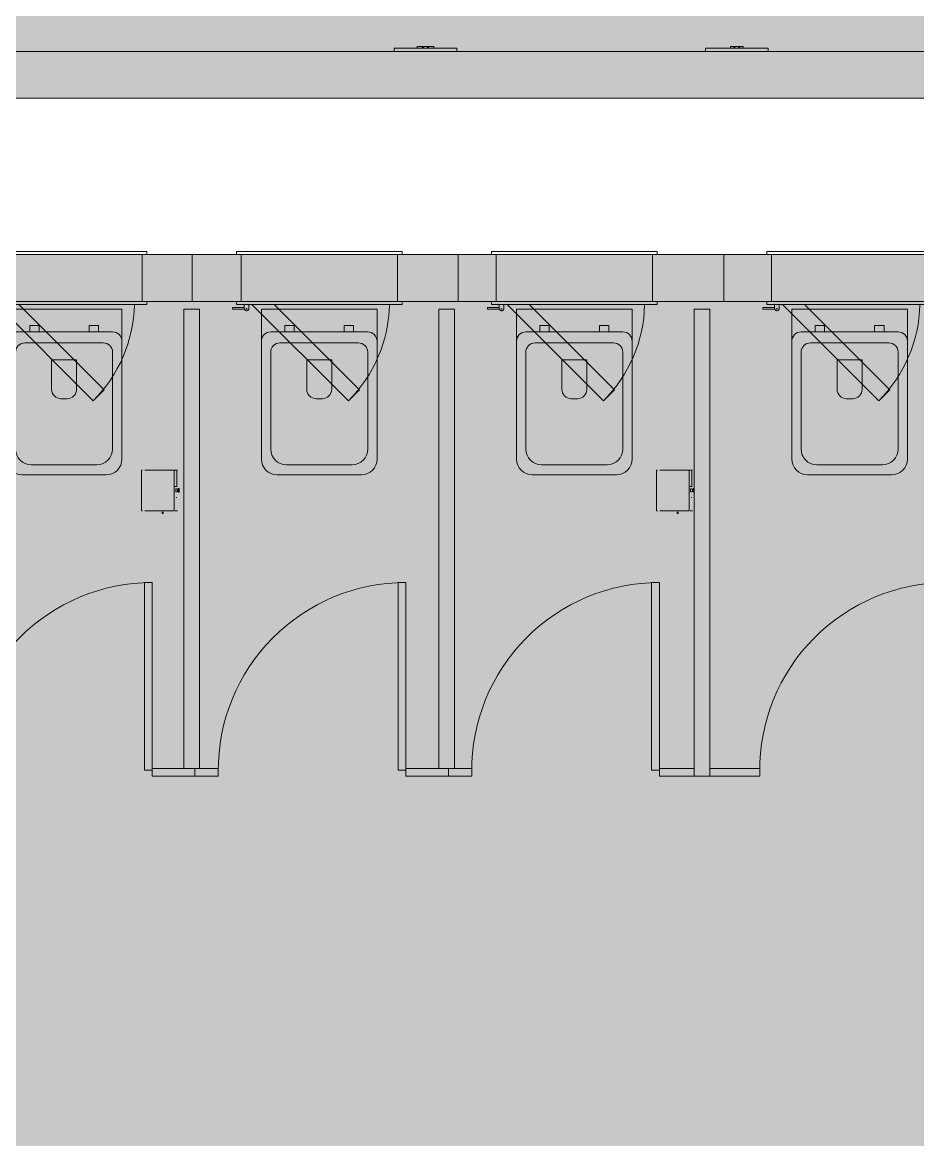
# Model space of a CAD drawing. Header units: millimetres. Extents: x -57519 to 497916, y -349472 to 446842.
# Drawn here: x 412581 to 415445, y 45004 to 48580 of the extents above; entities that cross this region are included whole.
import ezdxf

# ---------------------------------------------------------------- set-up
doc = ezdxf.new("R2010")
doc.units = ezdxf.units.MM
for name, color, linetype, lineweight in [('A-DETL-GENF', 92, 'Continuous', 5), ('A-DETL-THIN', 151, 'Continuous', 9), ('A-DOOR', 31, 'Continuous', 5), ('A-DOOR-FRAM', 31, 'Continuous', 5), ('A-FLOR', 192, 'Continuous', 5), ('A-GENM', 13, 'Continuous', 5), ('A-WALL', 113, 'Continuous', 20), ('P-SANR-FIXT', 6, 'Continuous', 5)]:
    doc.layers.add(name, color=color, linetype=linetype, lineweight=lineweight)

# ---------------------------------------------------------------- blocks, each defined once
blk = doc.blocks.new('DLN_Toilet Paper Roll - DLN_Toilet Paper Roll-V609-G_F SINGLE OCCUPANCY DIAGRAM')
at = {"layer": 'P-SANR-FIXT', "color": 191}
for p, q in [((-65, -6.9), (-65, -5)), ((-65, -6.9), (-65, -6.1)), ((-65, -6.1), (-65, -6.9)), ((-65, -15.5), (-65, -6.9)), ((-65, -6.9), (-12.7, -6.9)), ((-65, -109.6), (-65, -15.5)), ((-65, -15.5), (-12.7, -15.5)), ((-12.7, -6.9), (-12.7, -6.1)), ((-12.7, -6.1), (-12.7, -6.9)), ((-12.7, -15.5), (-12.7, -6.9)), ((65, -15.5), (-12.7, -15.5)), ((-7, -2), (7, -2)), ((7, -2), (-7, -2)), ((-5, -5), (5, -5)), ((5, -5), (-5, -5)), ((-5, -11), (5, -11)), ((5, -11), (-5, -11)), ((-3, -2), (3, -2)), ((3, -2), (-3, -2)), ((-3, -5), (3, -5)), ((3, -5), (-3, -5)), ((23.2, -9.3), (23.2, -6.9)), ((23.2, -6.9), (23.2, -9.3)), ((65, -5), (65, -12.4)), ((65, -15.5), (65, -109.6)), ((-65, -120.1), (-65, -117.5)), ((-65, -120.1), (65, -120.1)), ((65, -117.5), (65, -120.1))]:
    blk.add_line(p, q, dxfattribs=at)
for start_param, end_param in [(0, 3.141593), (3.141593, 6.283185)]:
    blk.add_ellipse((71.8, -52.8), major_axis=(2, 0), ratio=0.802744, start_param=start_param, end_param=end_param, dxfattribs=at)
for points, knots in [([(-4.7, -9.3), (-4.6, -9.2), (-4.6, -8.9), (-4.5, -8.5), (-4.5, -8), (-4.5, -7.6), (-4.6, -7.1), (-4.8, -6.6), (-4.9, -6.3), (-5, -6.1), (-5, -6.1), (-5, -6.1)], [0, 0, 0, 0, 0.1, 0.2, 0.3, 0.4, 0.5, 0.6, 0.8, 0.9, 0.9644096, 0.9644096, 0.9644096, 0.9644096]), ([(-5, -6.1), (-5, -6.1), (-5, -6.2), (-4.9, -6.4), (-4.8, -6.7), (-4.8, -6.9)], [0, 0, 0, 0, 0.25, 0.5, 1, 1, 1, 1]), ([(-4.8, -6.9), (-4.7, -7.2), (-4.7, -7.6), (-4.6, -8.3), (-4.7, -8.8), (-4.8, -9.3), (-4.9, -9.7), (-5, -10), (-5, -10.1), (-5, -10.1)], [0, 0, 0, 0, 0.222222, 0.333333, 0.444444, 0.583333, 0.722222, 0.861111, 1, 1, 1, 1]), ([(-5, -10.1), (-5, -10.1), (-5, -10.1), (-4.9, -10), (-4.8, -9.8), (-4.7, -9.5), (-4.7, -9.3)], [0.0801932, 0.0801932, 0.0801932, 0.0801932, 0.2, 0.4, 0.7, 1, 1, 1, 1]), ([(5, -6.1), (5, -6.1), (5, -6.1), (4.9, -6.3), (4.8, -6.6), (4.6, -7.1), (4.5, -7.6), (4.5, -8), (4.5, -8.5), (4.6, -8.9), (4.6, -9.2), (4.7, -9.3)], [0.0355904, 0.0355904, 0.0355904, 0.0355904, 0.1, 0.2, 0.4, 0.5, 0.6, 0.7, 0.8, 0.9, 1, 1, 1, 1]), ([(5, -10.1), (5, -10.1), (5, -10), (4.9, -9.8), (4.8, -9.3), (4.7, -8.7), (4.7, -8.3), (4.6, -8), (4.7, -7.7), (4.7, -7.3), (4.8, -7.1), (4.8, -6.9)], [0, 0, 0, 0, 0.111111, 0.222222, 0.444444, 0.583333, 0.652778, 0.722222, 0.791667, 0.861111, 1, 1, 1, 1]), ([(4.7, -9.3), (4.7, -9.5), (4.9, -9.8), (5, -10.1), (5, -10.1), (5, -10.1)], [0, 0, 0, 0, 0.4, 0.7, 0.9198068, 0.9198068, 0.9198068, 0.9198068]), ([(4.8, -6.9), (4.8, -6.7), (4.9, -6.4), (5, -6.2), (5, -6.1), (5, -6.1)], [0, 0, 0, 0, 0.5, 0.75, 1, 1, 1, 1])]:
    blk.add_open_spline(points, degree=3, knots=knots, dxfattribs=at)
blk = doc.blocks.new('DLN_Toilet Paper Roll - DLN_Toilet Paper Roll-2430284-G_F SINGLE OCCUPANCY DIAGRAM')
at = {"layer": 'P-SANR-FIXT', "color": 191}
for p, q in [((-7, 0), (7, 0)), ((7, 0), (-7, 0)), ((-65, -6.9), (-65, -5)), ((-65, -6.9), (-65, -6.1)), ((-65, -6.1), (-65, -6.9)), ((-65, -15.5), (-65, -6.9)), ((-65, -6.9), (-12.7, -6.9)), ((-65, -109.6), (-65, -15.5)), ((-65, -15.5), (-12.7, -15.5)), ((-12.7, -6.9), (-12.7, -6.1)), ((-12.7, -6.1), (-12.7, -6.9)), ((-12.7, -15.5), (-12.7, -6.9)), ((65, -15.5), (-12.7, -15.5)), ((-7, -2), (7, -2)), ((7, -2), (-7, -2)), ((-5, -5), (5, -5)), ((5, -5), (-5, -5)), ((-5, -11), (5, -11)), ((5, -11), (-5, -11)), ((-3, -2), (3, -2)), ((3, -2), (-3, -2)), ((-3, -5), (3, -5)), ((3, -5), (-3, -5)), ((23.2, -9.3), (23.2, -6.9)), ((23.2, -6.9), (23.2, -9.3)), ((65, -5), (65, -12.4)), ((65, -15.5), (65, -109.6)), ((-65, -120.1), (-65, -117.5)), ((-65, -120.1), (65, -120.1)), ((65, -117.5), (65, -120.1))]:
    blk.add_line(p, q, dxfattribs=at)
for start_param, end_param in [(0, 3.141593), (3.141593, 6.283185)]:
    blk.add_ellipse((71.8, -52.8), major_axis=(2, 0), ratio=0.802744, start_param=start_param, end_param=end_param, dxfattribs=at)
for points, knots in [([(-4.7, -9.3), (-4.6, -9.2), (-4.6, -8.9), (-4.5, -8.5), (-4.5, -8), (-4.5, -7.6), (-4.6, -7.1), (-4.8, -6.6), (-4.9, -6.3), (-5, -6.1), (-5, -6.1), (-5, -6.1)], [0, 0, 0, 0, 0.1, 0.2, 0.3, 0.4, 0.5, 0.6, 0.8, 0.9, 0.9644096, 0.9644096, 0.9644096, 0.9644096]), ([(-5, -6.1), (-5, -6.1), (-5, -6.2), (-4.9, -6.4), (-4.8, -6.7), (-4.8, -6.9)], [0, 0, 0, 0, 0.25, 0.5, 1, 1, 1, 1]), ([(-4.8, -6.9), (-4.7, -7.2), (-4.7, -7.6), (-4.6, -8.3), (-4.7, -8.8), (-4.8, -9.3), (-4.9, -9.7), (-5, -10), (-5, -10.1), (-5, -10.1)], [0, 0, 0, 0, 0.222222, 0.333333, 0.444444, 0.583333, 0.722222, 0.861111, 1, 1, 1, 1]), ([(-5, -10.1), (-5, -10.1), (-5, -10.1), (-4.9, -10), (-4.8, -9.8), (-4.7, -9.5), (-4.7, -9.3)], [0.0801932, 0.0801932, 0.0801932, 0.0801932, 0.2, 0.4, 0.7, 1, 1, 1, 1]), ([(5, -6.1), (5, -6.1), (5, -6.1), (4.9, -6.3), (4.8, -6.6), (4.6, -7.1), (4.5, -7.6), (4.5, -8), (4.5, -8.5), (4.6, -8.9), (4.6, -9.2), (4.7, -9.3)], [0.0355904, 0.0355904, 0.0355904, 0.0355904, 0.1, 0.2, 0.4, 0.5, 0.6, 0.7, 0.8, 0.9, 1, 1, 1, 1]), ([(5, -10.1), (5, -10.1), (5, -10), (4.9, -9.8), (4.8, -9.3), (4.7, -8.7), (4.7, -8.3), (4.6, -8), (4.7, -7.7), (4.7, -7.3), (4.8, -7.1), (4.8, -6.9)], [0, 0, 0, 0, 0.111111, 0.222222, 0.444444, 0.583333, 0.652778, 0.722222, 0.791667, 0.861111, 1, 1, 1, 1]), ([(4.7, -9.3), (4.7, -9.5), (4.9, -9.8), (5, -10.1), (5, -10.1), (5, -10.1)], [0, 0, 0, 0, 0.4, 0.7, 0.9198068, 0.9198068, 0.9198068, 0.9198068]), ([(4.8, -6.9), (4.8, -6.7), (4.9, -6.4), (5, -6.2), (5, -6.1), (5, -6.1)], [0, 0, 0, 0, 0.5, 0.75, 1, 1, 1, 1])]:
    blk.add_open_spline(points, degree=3, knots=knots, dxfattribs=at)
blk = doc.blocks.new('DLN_Toilet - DLN_Toilet-12122835-G_F SINGLE OCCUPANCY DIAGRAM')
at = {"layer": 'P-SANR-FIXT', "color": 191}
for p, q in [((135, 700), (-135, 700)), ((-185, 650), (-185, 272.8)), ((-105, 667.8), (105.2, 667.8)), ((185, 272.8), (185, 650)), ((-155, 307.8), (-155, 617.8)), ((155.2, 617.8), (155.2, 307.8)), ((10, 456.5), (-10, 456.5)), ((-40, 426.5), (-40, 331.7)), ((40, 331.7), (40, 426.5)), ((-40, 331.7), (40, 331.7)), ((-185, 272.8), (-185, 170)), ((125.2, 277.8), (-125, 277.8)), ((185, 170), (185, 272.8)), ((-155, 242.8), (155, 242.8)), ((-80, 242.8), (-110, 242.8)), ((-110, 242.8), (-110, 222.8)), ((-110, 222.8), (-80, 222.8)), ((-80, 222.8), (-80, 242.8)), ((110, 242.8), (80, 242.8)), ((80, 242.8), (80, 222.8)), ((80, 222.8), (110, 222.8)), ((110, 222.8), (110, 242.8)), ((-185, 170), (185, 170))]:
    blk.add_line(p, q, dxfattribs=at)
for centre, radius, start, end in [((-135, 650), 50, 90, 180), ((135, 650), 50, 0, 90), ((-105, 617.8), 50, 90, 180), ((105.2, 617.8), 50, 0, 90), ((-10, 426.5), 30, 90, 180), ((10, 426.5), 30, 360, 90), ((-125, 307.8), 30, 180, 270), ((125.2, 307.8), 30, 270, 0), ((-155, 272.8), 30, 180, 270), ((155, 272.8), 30, 270, 0)]:
    blk.add_arc(centre, radius, start, end, dxfattribs=at)
blk = doc.blocks.new('DLN-Access Panel__AP01_ - _AP04_ 450 x 650 _WH_-V820-G_F SINGLE OCCUPANCY DIAGRAM')
at = {"layer": 'A-DOOR', "color": 253}
for p, q in [((-265, 75), (-265, 85)), ((265, 85), (-265, 85)), ((265, 75), (265, 85))]:
    blk.add_line(p, q, dxfattribs=at)
at = {"layer": 'A-DOOR', "color": 191}
for p, q in [((-265, 75), (265, 75)), ((-240, -95), (-277.5, -95)), ((-277.5, -95), (-277.5, -100)), ((-277.5, -100), (-239.6, -100)), ((-265, -85), (-265, -75)), ((265, -75), (-265, -75)), ((-265, -85), (265, -85)), ((-240, -85), (-240, -97.5)), ((-225, -97.5), (-225, -85)), ((-215, -85), (93.2, -393.2)), ((128.6, -357.8), (-144.3, -85)), ((265, -85), (265, -75)), ((93.2, -393.2), (128.6, -357.8))]:
    blk.add_line(p, q, dxfattribs=at)
for centre, radius, start, end in [((-232.5, -97.5), 7.5, 180, 0), ((-232.5, -97.5), 7.5, 195, 0), ((-232.5, -97.5), 7.5, 199.4712, 360), ((-232.5, -97.5), 7.5, 199.4712, 360), ((-232.5, -97.5), 2, 180, 360), ((-232.5, -97.5), 2, 180, 360), ((-225, -75), 450, 315, 358.6824)]:
    blk.add_arc(centre, radius, start, end, dxfattribs=at)
at = {"layer": 'A-DOOR-FRAM', "color": 191}
for p, q in [((-250, 75), (-250, -75)), ((250, 75), (250, -75))]:
    blk.add_line(p, q, dxfattribs=at)
blk = doc.blocks.new('DLN_Partition Door - 600x2100_100x25 _WH_GH_-15328772-G_F SINGLE OCCUPANCY DIAGRAM')
at = {"layer": 'A-DOOR', "color": 191}
for p, q in [((20, -509.1), (20, -534.1)), ((620, -509.1), (20, -509.1)), ((20, -534.1), (620, -534.1)), ((620, -534.1), (620, -509.1))]:
    blk.add_line(p, q, dxfattribs=at)
blk.add_arc((20, -534.1), 600, 0, 90.5, dxfattribs=at)
at = {"layer": 'P-SANR-FIXT', "color": 191}
for p, q in [((25, 140.9), (0, 140.9)), ((0, 140.9), (0, 65.9)), ((25, 65.9), (25, 140.9)), ((0, 65.9), (25, 65.9)), ((25, -534.1), (0, -534.1)), ((0, -534.1), (0, -670.1)), ((25, -670.1), (25, -534.1)), ((0, -670.1), (25, -670.1))]:
    blk.add_line(p, q, dxfattribs=at)
blk = doc.blocks.new('DLN_Partition Door - 600x2100_100x25 _WH_GH_-15328855-G_F SINGLE OCCUPANCY DIAGRAM')
at = {"layer": 'A-DOOR', "color": 191}
for p, q in [((20, -509.1), (20, -534.1)), ((620, -509.1), (20, -509.1)), ((20, -534.1), (620, -534.1)), ((620, -534.1), (620, -509.1))]:
    blk.add_line(p, q, dxfattribs=at)
blk.add_arc((20, -534.1), 600, 0, 90.5, dxfattribs=at)
at = {"layer": 'P-SANR-FIXT', "color": 191}
for p, q in [((25, 140.9), (0, 140.9)), ((0, 140.9), (0, 65.9)), ((25, 65.9), (25, 140.9)), ((0, 65.9), (25, 65.9)), ((25, -534.1), (0, -534.1)), ((0, -534.1), (0, -645.1)), ((25, -645.1), (25, -534.1)), ((0, -645.1), (25, -645.1))]:
    blk.add_line(p, q, dxfattribs=at)
blk = doc.blocks.new('Signage - Female_Wall Mount_ - Type 1-17078559-G_F SINGLE OCCUPANCY DIAGRAM')
at = {"layer": 'A-GENM'}
for p, q in [((25, 85), (225, 85)), ((25, 75), (25, 85)), ((225, 75), (25, 75)), ((98.3, 91), (114.9, 91)), ((98.3, 85), (98.3, 91)), ((114.9, 91), (114.9, 85)), ((114.9, 91), (114.9, 85)), ((134.9, 91), (114.9, 91)), ((114.9, 91), (134.9, 91)), ((114.9, 91), (134.9, 91)), ((114.9, 91), (114.9, 85)), ((117.2, 91), (132.7, 91)), ((117.2, 85), (117.2, 91)), ((118.3, 91), (118.3, 85)), ((131.6, 85), (131.6, 91)), ((132.7, 85), (132.7, 91)), ((134.9, 85), (134.9, 91)), ((134.9, 91), (151.6, 91)), ((134.9, 85), (134.9, 91)), ((151.6, 85), (151.6, 91)), ((225, 75), (225, 85))]:
    blk.add_line(p, q, dxfattribs=at)
blk = doc.blocks.new('Signage - Male_Wall Mount_ - Type 1-17079280-G_F SINGLE OCCUPANCY DIAGRAM')
at = {"layer": 'A-GENM'}
for p, q in [((25, 85), (225, 85)), ((25, 75), (25, 85)), ((225, 75), (25, 75)), ((105, 91), (105, 85)), ((105, 91), (115, 91)), ((115, 91), (115, 85)), ((115, 91), (135, 91)), ((135, 91), (115, 91)), ((115, 91), (135, 91)), ((115.8, 91), (134.2, 91)), ((115.8, 85), (115.8, 91)), ((118.3, 91), (118.3, 85)), ((131.7, 85), (131.7, 91)), ((134.2, 85), (134.2, 91)), ((135, 85), (135, 91)), ((135, 91), (145, 91)), ((145, 85), (145, 91)), ((225, 75), (225, 85))]:
    blk.add_line(p, q, dxfattribs=at)
blk = doc.blocks.new('DLN_Partition Door - 600x2100_100x25 _WH_GH_-18383212-G_F SINGLE OCCUPANCY DIAGRAM')
at = {"layer": 'A-DOOR', "color": 191}
for p, q in [((20, -509.1), (20, -534.1)), ((620, -509.1), (20, -509.1)), ((20, -534.1), (620, -534.1)), ((620, -534.1), (620, -509.1))]:
    blk.add_line(p, q, dxfattribs=at)
blk.add_arc((20, -534.1), 600, 0, 90.5, dxfattribs=at)
at = {"layer": 'P-SANR-FIXT', "color": 191}
for p, q in [((25, 225.9), (0, 225.9)), ((0, 225.9), (0, 65.9)), ((25, 65.9), (25, 225.9)), ((0, 65.9), (25, 65.9)), ((25, -534.1), (0, -534.1)), ((0, -534.1), (0, -694.1)), ((25, -694.1), (25, -534.1)), ((0, -694.1), (25, -694.1))]:
    blk.add_line(p, q, dxfattribs=at)

msp = doc.modelspace()

# ---------------------------------------------------------------- hatches: boundary and pattern name
at = {"layer": 'A-DETL-GENF', "transparency": 33554585}
h = msp.add_hatch(color=201, dxfattribs=at)
h.paths.add_polyline_path([(378712.3, -2142.5), (378712.3, 5707.5), (408249.8, 5707.5), (408249.8, 31607.5), (411824.8, 31607.5), (411824.8, 28857.5), (414124.8, 28857.5), (414124.8, 34332.5), (417674.8, 34332.5), (417674.8, 35647.5), (420699.8, 35647.5), (420699.8, 52157.5), (392454.3, 52157.5), (392454.3, 45782.5), (382199.8, 45782.5), (382199.8, 52157.5), (367049.8, 52157.5), (367049.8, 5707.5), (368349.8, 5707.5), (368349.8, 3222.2), (374112.3, -1265.4), (374112.3, -2142.5), (376972.2, -2142.5)], flags=0)
h.paths.add_polyline_path([(370849.8, 8157.5), (370849.8, 9357.5), (369649.8, 9357.5), (369649.8, 15624.2), (370889.8, 15624.2), (370889.8, 9397.5), (371149.8, 9397.5), (371149.8, 8157.5)], flags=0)
h.paths.add_polyline_path([(388124.8, 8157.5), (388124.8, 9397.5), (389899.8, 9397.5), (389899.8, 8157.5)], flags=0)
h.paths.add_polyline_path([(382791.7, 8157.5), (382352.3, 8157.5), (382352.3, 9397.5), (387324.8, 9397.5), (387324.8, 8157.5), (386671.4, 8157.5)], flags=0)
h.paths.add_polyline_path([(404599.8, 8157.5), (396937.3, 8157.5), (396937.3, 9397.5), (404599.8, 9397.5), (404599.8, 8571.4)], flags=0)
h.paths.add_polyline_path([(394430.7, 8157.5), (392899.8, 8157.5), (392899.8, 9397.5), (396137.3, 9397.5), (396137.3, 8157.5)], flags=0)
h.paths.add_polyline_path([(405799.8, 12397.5), (404559.8, 12397.5), (404559.8, 15624.2), (405799.8, 15624.2), (405799.8, 12969.9)], flags=0)
h.paths.add_polyline_path([(370889.8, 16424.2), (369649.8, 16424.2), (369649.8, 23040.8), (370889.8, 23040.8), (370889.8, 17368.3)], flags=0)
h.paths.add_polyline_path([(404559.8, 16424.2), (404559.8, 23040.8), (405799.8, 23040.8), (405799.8, 16424.2)], flags=0)
h.paths.add_polyline_path([(369649.8, 23840.8), (369649.8, 30107.5), (370849.8, 30107.5), (370849.8, 31307.5), (371149.8, 31307.5), (371149.8, 30107.5), (370889.8, 30107.5), (370889.8, 23840.8)], flags=0)
h.paths.add_polyline_path([(404559.8, 23840.8), (404559.8, 27067.5), (405799.8, 27067.5), (405799.8, 23840.8)], flags=0)
h.paths.add_polyline_path([(388124.8, 30067.5), (388124.8, 31307.5), (389399.8, 31307.5), (389399.8, 30067.5)], flags=0)
h.paths.add_polyline_path([(373449.8, 30067.5), (373449.8, 31307.5), (378512.3, 31307.5), (378512.3, 30067.5), (375032.4, 30067.5)], flags=0)
h.paths.add_polyline_path([(386671.4, 30067.5), (382349.8, 30067.5), (382349.8, 31307.5), (387324.8, 31307.5), (387324.8, 30067.5)], flags=0)
h.paths.add_polyline_path([(394430.7, 30067.5), (392399.8, 30067.5), (392399.8, 31307.5), (396137.3, 31307.5), (396137.3, 30067.5)], flags=0)
h.paths.add_polyline_path([(402190, 30067.5), (396937.3, 30067.5), (396937.3, 31307.5), (404599.8, 31307.5), (404599.8, 30067.5), (404129.8, 30067.5)], flags=0)
h.paths.add_polyline_path([(407299.8, 35797.5), (407299.8, 36247.5), (408249.8, 36247.5), (408249.8, 35797.5), (408009.5, 35797.5)], flags=0)
h.paths.add_polyline_path([(412649.8, 35797.5), (412649.8, 37247.5), (415649.8, 37247.5), (415649.8, 35797.5), (413829, 35797.5)], flags=0)
h.paths.add_polyline_path([(412649.8, 37397.5), (412649.8, 37897.5), (418299.8, 37897.5), (418299.8, 37397.5), (412859.1, 37397.5)], flags=0)
h.paths.add_polyline_path([(408979.4, 37847.5), (408399.8, 37847.5), (408399.8, 38327.5), (410749.8, 38327.5), (410749.8, 37847.5), (409949.3, 37847.5)], flags=0)
h.paths.add_polyline_path([(381599.8, 37907.5), (381599.8, 39557.5), (382049.8, 39557.5), (382049.8, 37907.5), (381821.8, 37907.5)], flags=0)
h.paths.add_polyline_path([(406069.7, 38657.5), (404849.8, 38657.5), (404849.8, 49957.5), (408249.8, 49957.5), (408249.8, 38657.5), (408009.5, 38657.5)], flags=0)
h.paths.add_polyline_path([(370182.8, 40207.5), (369149.8, 40207.5), (369149.8, 40707.5), (370699.8, 40707.5), (370699.8, 40207.5)], flags=0)
h.paths.add_polyline_path([(381599.8, 40257.5), (381599.8, 42757.5), (382049.8, 42757.5), (382049.8, 40257.5), (381821.8, 40257.5)], flags=0)
h.paths.add_polyline_path([(414798.9, 42697.5), (410674.8, 42697.5), (410674.8, 43197.5), (418349.8, 43197.5), (418349.8, 42697.5), (415768.8, 42697.5)], flags=0)
h.paths.add_polyline_path([(377289.8, 42907.5), (375749.8, 42907.5), (375749.8, 43407.5), (377289.8, 43407.5), (377289.8, 43209.2)], flags=0)
h.paths.add_polyline_path([(382049.8, 46907.5), (379399.8, 46907.5), (379399.8, 52007.5), (382049.8, 52007.5), (382049.8, 47057.9)], flags=0)
h.paths.add_polyline_path([(410919.2, 47837.5), (410674.8, 47837.5), (410674.8, 48337.5), (418349.8, 48337.5), (418349.8, 47837.5), (411404.2, 47837.5)], flags=0)
h.paths.add_polyline_path([(408399.8, 50107.5), (408399.8, 52007.5), (408849.8, 52007.5), (408849.8, 50107.5)], flags=0)

# ---------------------------------------------------------------- linework, layer by layer
at = {"layer": 'A-DETL-THIN', "lineweight": 5}
for p, q in [((410674.8, 48337.5), (418349.8, 48337.5)), ((418349.8, 47837.5), (410674.8, 47837.5))]:
    msp.add_line(p, q, dxfattribs=at)
at = {"layer": 'A-FLOR'}
for p, q in [((410524.8, 48487.5), (418499.8, 48487.5)), ((413280.8, 47687.5), (413124.8, 47687.5)), ((414096.8, 47687.5), (413974.8, 47687.5)), ((414977.3, 47687.5), (414824.8, 47687.5))]:
    msp.add_line(p, q, dxfattribs=at)
at = {"layer": 'A-WALL', "color": 191, "lineweight": 5}
for p, q in [((418499.8, 48337.5), (410524.8, 48337.5)), ((413265.8, 47837.5), (412964.8, 47837.5)), ((413124.8, 47837.5), (413124.8, 47687.5)), ((414081.8, 47837.5), (413780.8, 47837.5)), ((413974.8, 47837.5), (413974.8, 47687.5)), ((414962.3, 47837.5), (414596.8, 47837.5)), ((414824.8, 47837.5), (414824.8, 47687.5)), ((413124.8, 47687.5), (412964.8, 47687.5)), ((413974.8, 47687.5), (413780.8, 47687.5)), ((414824.8, 47687.5), (414596.8, 47687.5)), ((413097.8, 47662.5), (413097.8, 46192.5)), ((413097.8, 47662.5), (413147.8, 47662.5)), ((413147.8, 47662.5), (413147.8, 46192.5)), ((413913.8, 47662.5), (413913.8, 46192.5)), ((413913.8, 47662.5), (413963.8, 47662.5)), ((413963.8, 47662.5), (413963.8, 46192.5)), ((414729.8, 47662.5), (414729.8, 46192.5)), ((414729.8, 47662.5), (414779.8, 47662.5)), ((414779.8, 47662.5), (414779.8, 46192.5)), ((414729.8, 46167.5), (414779.8, 46167.5))]:
    msp.add_line(p, q, dxfattribs=at)

# ---------------------------------------------------------------- block references
at = {"layer": 'A-DOOR', "color": 191}
for p in [(412714.8, 47762.5), (413530.8, 47762.5), (414346.8, 47762.5), (415227.3, 47762.5)]:
    msp.add_blockref('DLN-Access Panel__AP01_ - _AP04_ 450 x 650 _WH_-V820-G_F SINGLE OCCUPANCY DIAGRAM', p, dxfattribs=at)
at = {"layer": 'A-GENM'}
for name, p in [('Signage - Female_Wall Mount_ - Type 1-17078559-G_F SINGLE OCCUPANCY DIAGRAM', (413745.7, 48412.5)), ('Signage - Male_Wall Mount_ - Type 1-17079280-G_F SINGLE OCCUPANCY DIAGRAM', (414741.5, 48412.5))]:
    msp.add_blockref(name, p, dxfattribs=at)
at = {"layer": 'P-SANR-FIXT', "color": 191}
for name, p, rotation in [('DLN_Toilet - DLN_Toilet-12122835-G_F SINGLE OCCUPANCY DIAGRAM', (412714.8, 47832.5), 180), ('DLN_Toilet - DLN_Toilet-12122835-G_F SINGLE OCCUPANCY DIAGRAM', (413530.8, 47832.5), 180), ('DLN_Toilet - DLN_Toilet-12122835-G_F SINGLE OCCUPANCY DIAGRAM', (414346.8, 47832.5), 180), ('DLN_Toilet - DLN_Toilet-12122835-G_F SINGLE OCCUPANCY DIAGRAM', (415227.3, 47832.5), 180), ('DLN_Toilet Paper Roll - DLN_Toilet Paper Roll-2430284-G_F SINGLE OCCUPANCY DIAGRAM', (413082.8, 47082.5), 270.0000000000002), ('DLN_Toilet Paper Roll - DLN_Toilet Paper Roll-V609-G_F SINGLE OCCUPANCY DIAGRAM', (414729.8, 47082.5), 270.0000000000002), ('DLN_Partition Door - 600x2100_100x25 _WH_GH_-15328772-G_F SINGLE OCCUPANCY DIAGRAM', (412462.7, 46167.5), 90.0000000000002), ('DLN_Partition Door - 600x2100_100x25 _WH_GH_-15328772-G_F SINGLE OCCUPANCY DIAGRAM', (413273.7, 46167.5), 90.0000000000002), ('DLN_Partition Door - 600x2100_100x25 _WH_GH_-15328855-G_F SINGLE OCCUPANCY DIAGRAM', (414084.7, 46167.5), 90.0000000000002), ('DLN_Partition Door - 600x2100_100x25 _WH_GH_-18383212-G_F SINGLE OCCUPANCY DIAGRAM', (415005.7, 46167.5), 90.0000000000002)]:
    msp.add_blockref(name, p, dxfattribs=dict(at, rotation=rotation))

doc.saveas('drawing.dxf')
